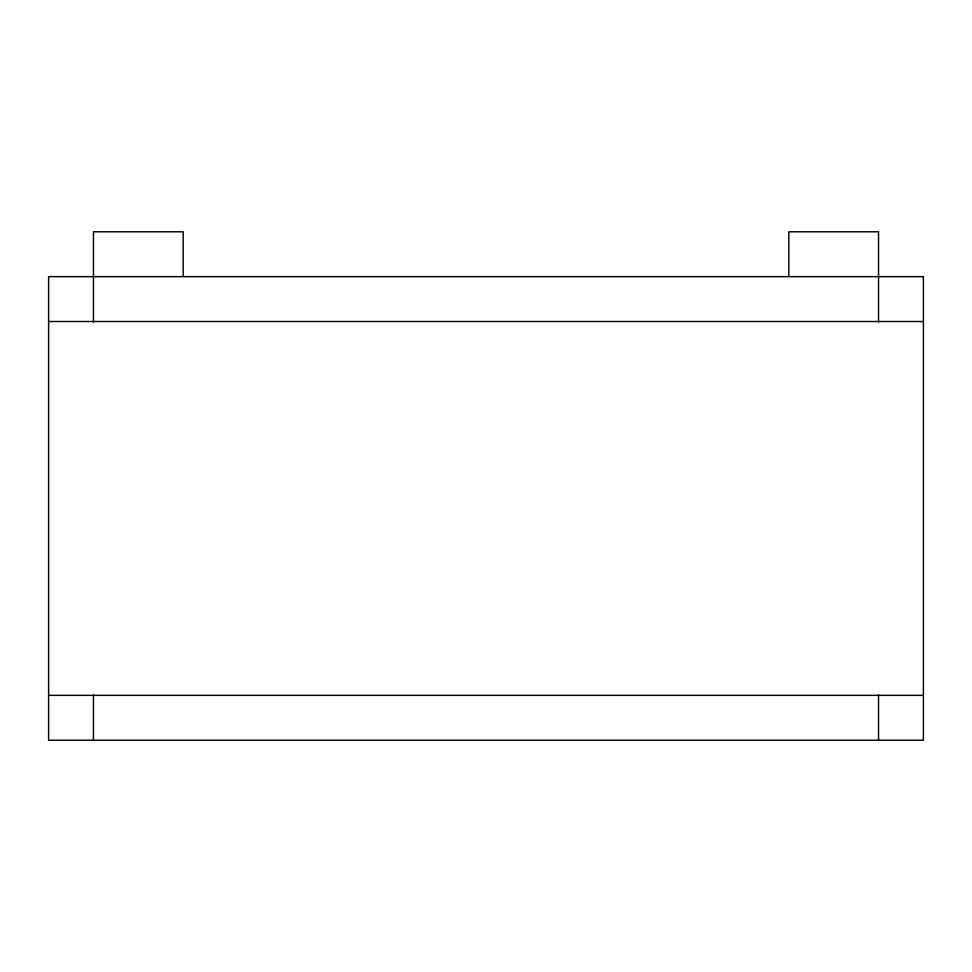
<?xml version="1.0" encoding="UTF-8"?>
<svg xmlns="http://www.w3.org/2000/svg" width="972" height="972" viewBox="0 0 972 972"><rect width="100%" height="100%" fill="white"/><g stroke="black" fill="none" stroke-linecap="round" stroke-linejoin="round"><path stroke-width="1.46" d="M48.6 321.513L923.4 321.513M48.6 695.357L923.4 695.357M878.542 322.097L878.542 231.786L788.814 231.786L788.814 276.643M878.542 694.773L878.542 740.214M183.186 276.643L183.186 231.786L93.458 231.786L93.458 322.097M93.458 694.773L93.458 740.214M923.4 276.643L48.6 276.643L48.6 740.214L923.4 740.214L923.4 276.643"/></g></svg>
